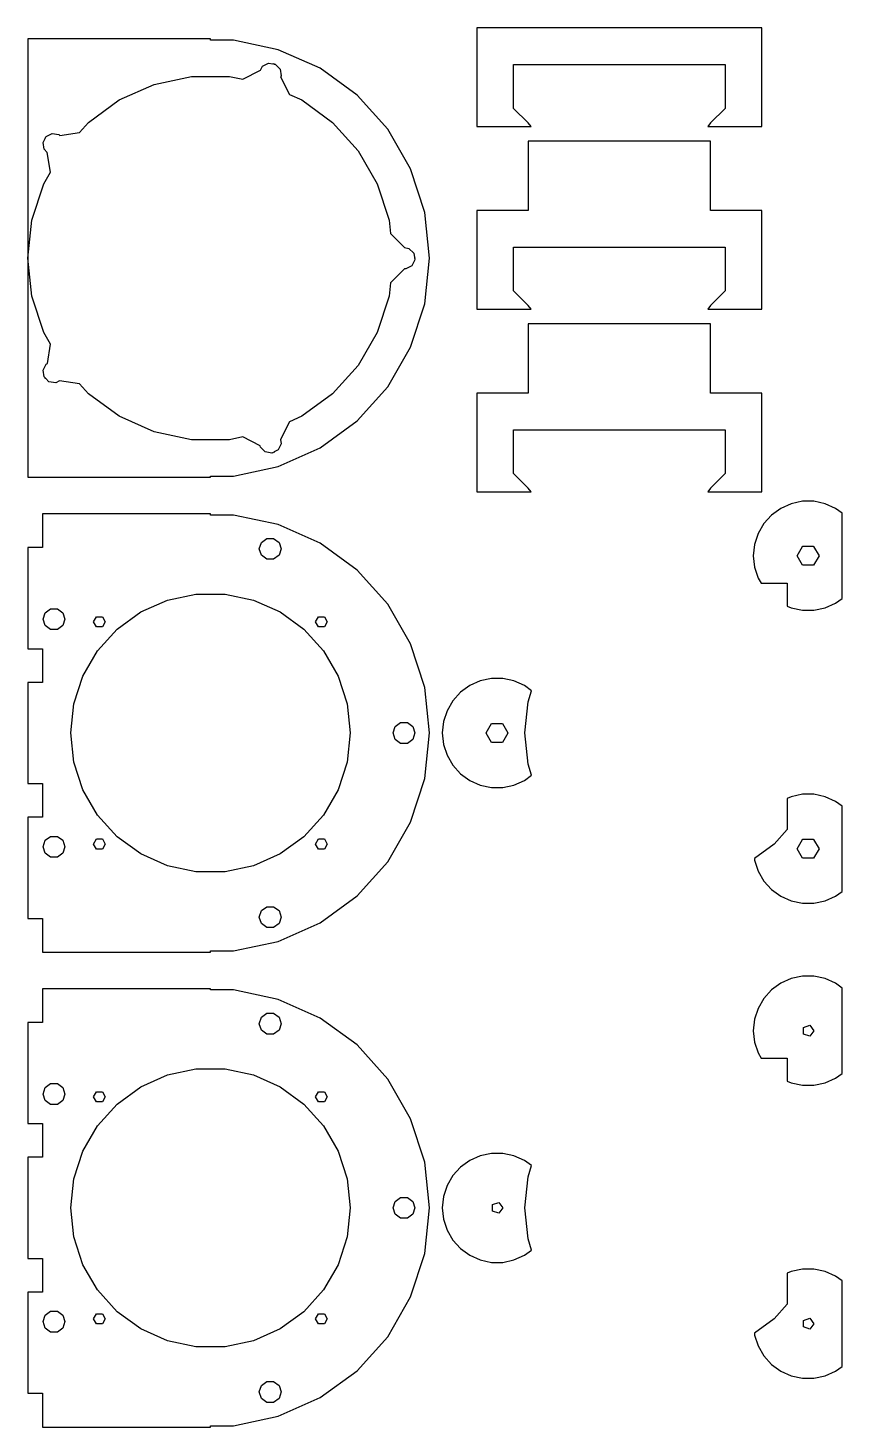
# Model space of a CAD drawing. Header units: metres. Extents: x -64 to 563, y 0 to 804.
# Drawn here: x 340 to 563, y 4 to 387 of the extents above; entities that cross this region are included whole.
import ezdxf

# ---------------------------------------------------------------- set-up
doc = ezdxf.new("R2010")
doc.units = ezdxf.units.M

msp = doc.modelspace()

# ---------------------------------------------------------------- linework, layer by layer
for p, q in [((541, 387), (463, 387)), ((463, 387), (463, 360)), ((541, 360), (541, 387)), ((390, 384), (340, 384)), ((340, 384), (340, 264)), ((390, 383.671), (390, 384)), ((396.272, 383.671), (390, 383.671)), ((408.541, 381.063), (396.272, 383.671)), ((420, 375.962), (408.541, 381.063)), ((398.823, 372.962), (403.708, 375.451)), ((403.708, 375.451), (404.257, 376.527)), ((404.257, 376.527), (405.909, 377.369)), ((405.909, 377.369), (407.102, 377.18)), ((407.102, 377.18), (407.314, 377.288)), ((407.314, 377.288), (407.393, 377.134)), ((407.393, 377.134), (407.74, 377.079)), ((407.74, 377.079), (409.051, 375.768)), ((409.051, 375.768), (409.341, 373.937)), ((430.148, 368.589), (420, 375.962)), ((473, 365), (473, 377)), ((473, 377), (531, 377)), ((531, 377), (531, 365)), ((365, 367.301), (374.549, 371.553)), ((374.549, 371.553), (384.774, 373.726)), ((384.774, 373.726), (395.226, 373.726)), ((395.226, 373.726), (398.823, 372.962)), ((409.341, 373.937), (409.181, 373.624)), ((409.181, 373.624), (411.641, 368.797)), ((411.641, 368.797), (415, 367.301)), ((438.541, 359.267), (430.148, 368.589)), ((356.543, 361.157), (365, 367.301)), ((415, 367.301), (423.457, 361.157)), ((477, 361), (473, 365)), ((531, 365), (527, 361)), ((354.083, 358.425), (356.543, 361.157)), ((423.457, 361.157), (430.451, 353.389)), ((477.8, 360), (477, 361)), ((527, 361), (526.2, 360)), ((344.159, 355.622), (344.708, 356.699)), ((344.67, 356.934), (344.841, 356.961)), ((344.708, 356.699), (344.67, 356.934)), ((344.841, 356.961), (345.001, 357.274)), ((345.001, 357.274), (346.653, 358.116)), ((346.653, 358.116), (348.484, 357.826)), ((348.484, 357.826), (348.732, 357.577)), ((348.732, 357.577), (354.083, 358.425)), ((444.813, 348.404), (438.541, 359.267)), ((463, 360), (477.8, 360)), ((526.2, 360), (541, 360)), ((344.449, 353.791), (344.159, 355.622)), ((345.304, 352.936), (344.449, 353.791)), ((346.161, 347.521), (345.304, 352.936)), ((430.451, 353.389), (435.677, 344.337)), ((527, 356), (477, 356)), ((477, 356), (477, 337)), ((527, 337), (527, 356)), ((344.323, 344.337), (346.161, 347.521)), ((448.689, 336.475), (444.813, 348.404)), ((341.093, 334.396), (344.323, 344.337)), ((435.677, 344.337), (438.907, 334.396)), ((340, 324), (341.093, 334.396)), ((438.907, 334.396), (439.292, 330.739)), ((450, 324), (448.689, 336.475)), ((477, 337), (463, 337)), ((463, 337), (463, 310)), ((541, 337), (527, 337)), ((541, 310), (541, 337)), ((439.292, 330.739), (443.168, 326.862)), ((443.168, 326.862), (444.362, 326.673)), ((444.362, 326.673), (445.673, 325.362)), ((473, 315), (473, 327)), ((473, 327), (531, 327)), ((531, 327), (531, 315)), ((341.093, 313.604), (340, 324)), ((445.121, 321.879), (443.469, 321.037)), ((445.963, 323.531), (445.121, 321.879)), ((445.673, 325.362), (445.862, 324.168)), ((445.862, 324.168), (446.03, 324)), ((446.03, 324), (445.908, 323.878)), ((445.908, 323.878), (445.963, 323.531)), ((448.689, 311.525), (450, 324)), ((443.122, 321.092), (439.292, 317.261)), ((443.469, 321.037), (443.122, 321.092)), ((439.292, 317.261), (438.907, 313.604)), ((477, 311), (473, 315)), ((531, 315), (527, 311)), ((344.323, 303.663), (341.093, 313.604)), ((438.907, 313.604), (435.677, 303.663)), ((444.813, 299.596), (448.689, 311.525)), ((477.8, 310), (477, 311)), ((527, 311), (526.2, 310)), ((463, 310), (477.8, 310)), ((526.2, 310), (541, 310)), ((346.161, 300.479), (344.323, 303.663)), ((435.677, 303.663), (430.451, 294.611)), ((527, 306), (477, 306)), ((477, 306), (477, 287)), ((527, 287), (527, 306)), ((345.314, 295.128), (346.161, 300.479)), ((438.541, 288.733), (444.813, 299.596)), ((344.159, 293.317), (345.001, 294.969)), ((345.001, 294.969), (345.314, 295.128)), ((344.449, 291.485), (344.159, 293.317)), ((344.697, 291.237), (344.449, 291.485)), ((344.67, 291.066), (344.697, 291.237)), ((430.451, 294.611), (423.457, 286.843)), ((344.906, 291.029), (344.67, 291.066)), ((345.76, 290.174), (344.906, 291.029)), ((347.591, 289.884), (345.76, 290.174)), ((348.668, 290.433), (347.591, 289.884)), ((354.083, 289.575), (348.668, 290.433)), ((356.543, 286.843), (354.083, 289.575)), ((430.148, 279.411), (438.541, 288.733)), ((365, 280.699), (356.543, 286.843)), ((423.457, 286.843), (415, 280.699)), ((477, 287), (463, 287)), ((463, 287), (463, 260)), ((541, 287), (527, 287)), ((541, 260), (541, 287)), ((374.549, 276.447), (365, 280.699)), ((415, 280.699), (411.641, 279.203)), ((384.774, 274.274), (374.549, 276.447)), ((411.641, 279.203), (409.152, 274.318)), ((420, 272.038), (430.148, 279.411)), ((473, 265), (473, 277)), ((473, 277), (531, 277)), ((531, 277), (531, 265)), ((395.226, 274.274), (384.774, 274.274)), ((398.823, 275.038), (395.226, 274.274)), ((403.65, 272.579), (398.823, 275.038)), ((403.705, 272.232), (403.65, 272.579)), ((405.016, 270.921), (403.705, 272.232)), ((409.341, 273.125), (408.499, 271.473)), ((408.541, 266.937), (420, 272.038)), ((409.152, 274.318), (409.341, 273.125)), ((406.847, 270.631), (405.016, 270.921)), ((407.16, 270.79), (406.847, 270.631)), ((407.314, 270.712), (407.16, 270.79)), ((407.422, 270.924), (407.314, 270.712)), ((408.499, 271.473), (407.422, 270.924)), ((390, 264.329), (396.272, 264.329)), ((390, 264), (390, 264.329)), ((396.272, 264.329), (408.541, 266.937)), ((477, 261), (473, 265)), ((531, 265), (527, 261)), ((340, 264), (390, 264)), ((477.8, 260), (477, 261)), ((527, 261), (526.2, 260)), ((463, 260), (477.8, 260)), ((526.2, 260), (541, 260)), ((549.065, 256.766), (546.2, 255.49)), ((552.132, 257.418), (549.065, 256.766)), ((555.268, 257.418), (552.132, 257.418)), ((558.335, 256.766), (555.268, 257.418)), ((561.2, 255.49), (558.335, 256.766)), ((390, 254), (344, 254)), ((344, 254), (344, 244.769)), ((390, 253.671), (390, 254)), ((396.272, 253.671), (390, 253.671)), ((408.541, 251.063), (396.272, 253.671)), ((543.663, 253.647), (541.565, 251.317)), ((546.2, 255.49), (543.663, 253.647)), ((563, 254.183), (561.2, 255.49)), ((563, 230.817), (563, 254.183)), ((420, 245.962), (408.541, 251.063)), ((541.565, 251.317), (539.997, 248.601)), ((403.378, 244.406), (403.951, 246.169)), ((403.951, 246.169), (405.451, 247.259)), ((405.451, 247.259), (407.305, 247.259)), ((407.305, 247.259), (408.805, 246.169)), ((408.805, 246.169), (409.378, 244.406)), ((430.148, 238.589), (420, 245.962)), ((539.028, 245.619), (538.7, 242.5)), ((539.997, 248.601), (539.028, 245.619)), ((344, 244.769), (340, 244.769)), ((340, 244.769), (340, 217.077)), ((403.951, 242.643), (403.378, 244.406)), ((405.451, 241.553), (403.951, 242.643)), ((407.305, 241.553), (405.451, 241.553)), ((408.805, 242.643), (407.305, 241.553)), ((409.378, 244.406), (408.805, 242.643)), ((538.7, 242.5), (539.028, 239.381)), ((550.705, 242.513), (552.191, 245.087)), ((550.729, 242.5), (550.705, 242.513)), ((550.705, 242.487), (550.729, 242.5)), ((552.191, 239.913), (550.705, 242.487)), ((552.191, 245.087), (552.214, 245.073)), ((552.214, 245.073), (552.214, 245.1)), ((552.214, 245.1), (555.186, 245.1)), ((555.186, 245.1), (555.186, 245.073)), ((555.186, 245.073), (555.209, 245.087)), ((555.209, 245.087), (556.695, 242.513)), ((556.695, 242.487), (555.209, 239.913)), ((556.695, 242.513), (556.671, 242.5)), ((556.671, 242.5), (556.695, 242.487)), ((438.541, 229.267), (430.148, 238.589)), ((539.028, 239.381), (539.997, 236.399)), ((552.214, 239.927), (552.191, 239.913)), ((552.214, 239.9), (552.214, 239.927)), ((555.186, 239.9), (552.214, 239.9)), ((555.209, 239.913), (555.186, 239.927)), ((555.186, 239.927), (555.186, 239.9)), ((539.997, 236.399), (540.804, 235)), ((540.804, 235), (548, 235)), ((548, 235), (548, 228.708)), ((370.875, 227.125), (378.18, 230.378)), ((378.18, 230.378), (386.002, 232.04)), ((386.002, 232.04), (393.998, 232.04)), ((393.998, 232.04), (401.82, 230.378)), ((401.82, 230.378), (409.125, 227.125)), ((561.2, 229.51), (563, 230.817)), ((344.122, 225.153), (344.695, 226.916)), ((344.695, 226.916), (346.195, 228.006)), ((346.195, 228.006), (348.049, 228.006)), ((348.049, 228.006), (349.549, 226.916)), ((349.549, 226.916), (350.122, 225.153)), ((364.406, 222.425), (370.875, 227.125)), ((409.125, 227.125), (415.594, 222.425)), ((444.813, 218.404), (438.541, 229.267)), ((548, 228.708), (549.065, 228.234)), ((549.065, 228.234), (552.132, 227.582)), ((552.132, 227.582), (555.268, 227.582)), ((555.268, 227.582), (558.335, 228.234)), ((558.335, 228.234), (561.2, 229.51)), ((344.695, 223.389), (344.122, 225.153)), ((346.195, 222.299), (344.695, 223.389)), ((348.049, 222.299), (346.195, 222.299)), ((349.549, 223.389), (348.049, 222.299)), ((350.122, 225.153), (349.549, 223.389)), ((357.994, 224.406), (358.794, 225.791)), ((358.794, 223.02), (357.994, 224.406)), ((358.794, 225.791), (360.394, 225.791)), ((360.394, 223.02), (358.794, 223.02)), ((359.055, 216.483), (364.406, 222.425)), ((360.394, 225.791), (361.194, 224.406)), ((361.194, 224.406), (360.394, 223.02)), ((415.594, 222.425), (420.945, 216.483)), ((418.806, 224.406), (419.606, 225.791)), ((419.606, 223.02), (418.806, 224.406)), ((419.606, 225.791), (421.206, 225.791)), ((421.206, 223.02), (419.606, 223.02)), ((421.206, 225.791), (422.006, 224.406)), ((422.006, 224.406), (421.206, 223.02)), ((448.689, 206.475), (444.813, 218.404)), ((340, 217.077), (344, 217.077)), ((344, 217.077), (344, 207.846)), ((355.057, 209.558), (359.055, 216.483)), ((420.945, 216.483), (424.943, 209.558)), ((344, 207.846), (340, 207.846)), ((340, 207.846), (340, 180.154)), ((352.586, 201.953), (355.057, 209.558)), ((424.943, 209.558), (427.414, 201.953)), ((461, 206.99), (458.463, 205.147)), ((463.865, 208.266), (461, 206.99)), ((466.932, 208.918), (463.865, 208.266)), ((470.068, 208.918), (466.932, 208.918)), ((473.135, 208.266), (470.068, 208.918)), ((476, 206.99), (473.135, 208.266)), ((477.969, 205.56), (476, 206.99)), ((450, 194), (448.689, 206.475)), ((458.463, 205.147), (456.365, 202.817)), ((476.977, 202.507), (477.969, 205.56)), ((351.75, 194), (352.586, 201.953)), ((427.414, 201.953), (428.25, 194)), ((454.797, 200.101), (453.828, 197.119)), ((456.365, 202.817), (454.797, 200.101)), ((476.083, 194), (476.977, 202.507)), ((440, 194), (440.573, 195.763)), ((440.573, 195.763), (442.073, 196.853)), ((442.073, 196.853), (443.927, 196.853)), ((443.927, 196.853), (445.427, 195.763)), ((445.427, 195.763), (446, 194)), ((453.828, 197.119), (453.5, 194)), ((465.505, 194.013), (466.991, 196.587)), ((466.991, 196.587), (467.014, 196.573)), ((467.014, 196.573), (467.014, 196.6)), ((467.014, 196.6), (469.986, 196.6)), ((469.986, 196.6), (469.986, 196.573)), ((469.986, 196.573), (470.009, 196.587)), ((470.009, 196.587), (471.495, 194.013)), ((352.586, 186.047), (351.75, 194)), ((428.25, 194), (427.414, 186.047)), ((440.573, 192.237), (440, 194)), ((442.073, 191.147), (440.573, 192.237)), ((445.427, 192.237), (443.927, 191.147)), ((446, 194), (445.427, 192.237)), ((448.689, 181.525), (450, 194)), ((453.5, 194), (453.828, 190.881)), ((465.529, 194), (465.505, 194.013)), ((465.505, 193.987), (465.529, 194)), ((466.991, 191.413), (465.505, 193.987)), ((471.495, 193.987), (470.009, 191.413)), ((471.495, 194.013), (471.471, 194)), ((471.471, 194), (471.495, 193.987)), ((476.977, 185.493), (476.083, 194)), ((443.927, 191.147), (442.073, 191.147)), ((453.828, 190.881), (454.797, 187.899)), ((454.797, 187.899), (456.365, 185.183)), ((467.014, 191.427), (466.991, 191.413)), ((467.014, 191.4), (467.014, 191.427)), ((469.986, 191.4), (467.014, 191.4)), ((470.009, 191.413), (469.986, 191.427)), ((469.986, 191.427), (469.986, 191.4)), ((355.057, 178.442), (352.586, 186.047)), ((427.414, 186.047), (424.943, 178.442)), ((456.365, 185.183), (458.463, 182.853)), ((477.969, 182.44), (476.977, 185.493)), ((340, 180.154), (344, 180.154)), ((344, 180.154), (344, 170.923)), ((444.813, 169.596), (448.689, 181.525)), ((458.463, 182.853), (461, 181.01)), ((461, 181.01), (463.865, 179.734)), ((473.135, 179.734), (476, 181.01)), ((476, 181.01), (477.969, 182.44)), ((359.055, 171.517), (355.057, 178.442)), ((424.943, 178.442), (420.945, 171.517)), ((463.865, 179.734), (466.932, 179.082)), ((466.932, 179.082), (470.068, 179.082)), ((470.068, 179.082), (473.135, 179.734)), ((549.065, 176.558), (548, 176.084)), ((552.132, 177.21), (549.065, 176.558)), ((555.268, 177.21), (552.132, 177.21)), ((558.335, 176.558), (555.268, 177.21)), ((561.2, 175.283), (558.335, 176.558)), ((548, 176.084), (548, 167.614)), ((563, 173.975), (561.2, 175.283)), ((563, 150.61), (563, 173.975)), ((344, 170.923), (340, 170.923)), ((340, 170.923), (340, 143.231)), ((364.406, 165.575), (359.055, 171.517)), ((420.945, 171.517), (415.594, 165.575)), ((438.541, 158.733), (444.813, 169.596)), ((344.695, 164.611), (346.195, 165.701)), ((346.195, 165.701), (348.049, 165.701)), ((348.049, 165.701), (349.549, 164.611)), ((357.994, 163.594), (358.794, 164.98)), ((358.794, 164.98), (360.394, 164.98)), ((360.394, 164.98), (361.194, 163.594)), ((370.875, 160.875), (364.406, 165.575)), ((415.594, 165.575), (409.125, 160.875)), ((418.806, 163.594), (419.606, 164.98)), ((419.606, 164.98), (421.206, 164.98)), ((421.206, 164.98), (422.006, 163.594)), ((548, 167.614), (544.379, 163.592)), ((550.705, 162.306), (552.191, 164.879)), ((552.191, 164.879), (552.214, 164.866)), ((552.214, 164.866), (552.214, 164.893)), ((552.214, 164.893), (555.186, 164.893)), ((555.186, 164.893), (555.186, 164.866)), ((555.186, 164.866), (555.209, 164.879)), ((555.209, 164.879), (556.695, 162.306)), ((344.122, 162.847), (344.695, 164.611)), ((344.695, 161.084), (344.122, 162.847)), ((346.195, 159.994), (344.695, 161.084)), ((349.549, 161.084), (348.049, 159.994)), ((349.549, 164.611), (350.122, 162.847)), ((350.122, 162.847), (349.549, 161.084)), ((358.794, 162.209), (357.994, 163.594)), ((360.394, 162.209), (358.794, 162.209)), ((361.194, 163.594), (360.394, 162.209)), ((378.18, 157.622), (370.875, 160.875)), ((409.125, 160.875), (401.82, 157.622)), ((419.606, 162.209), (418.806, 163.594)), ((421.206, 162.209), (419.606, 162.209)), ((422.006, 163.594), (421.206, 162.209)), ((544.379, 163.592), (538.976, 159.667)), ((550.729, 162.293), (550.705, 162.306)), ((550.705, 162.279), (550.729, 162.293)), ((552.191, 159.706), (550.705, 162.279)), ((556.695, 162.279), (555.209, 159.706)), ((556.695, 162.306), (556.671, 162.293)), ((556.671, 162.293), (556.695, 162.279)), ((348.049, 159.994), (346.195, 159.994)), ((386.002, 155.96), (378.18, 157.622)), ((401.82, 157.622), (393.998, 155.96)), ((430.148, 149.411), (438.541, 158.733)), ((538.976, 159.667), (539.028, 159.174)), ((539.028, 159.174), (539.997, 156.192)), ((552.214, 159.719), (552.191, 159.706)), ((552.214, 159.693), (552.214, 159.719)), ((555.186, 159.693), (552.214, 159.693)), ((555.209, 159.706), (555.186, 159.719)), ((555.186, 159.719), (555.186, 159.693)), ((393.998, 155.96), (386.002, 155.96)), ((539.997, 156.192), (541.565, 153.476)), ((541.565, 153.476), (543.663, 151.145)), ((420, 142.038), (430.148, 149.411)), ((543.663, 151.145), (546.2, 149.302)), ((561.2, 149.302), (563, 150.61)), ((403.951, 145.357), (405.451, 146.447)), ((405.451, 146.447), (407.305, 146.447)), ((407.305, 146.447), (408.805, 145.357)), ((546.2, 149.302), (549.065, 148.027)), ((549.065, 148.027), (552.132, 147.375)), ((552.132, 147.375), (555.268, 147.375)), ((555.268, 147.375), (558.335, 148.027)), ((558.335, 148.027), (561.2, 149.302)), ((340, 143.231), (344, 143.231)), ((344, 143.231), (344, 134)), ((403.378, 143.594), (403.951, 145.357)), ((403.951, 141.831), (403.378, 143.594)), ((405.451, 140.741), (403.951, 141.831)), ((408.805, 141.831), (407.305, 140.741)), ((408.541, 136.937), (420, 142.038)), ((408.805, 145.357), (409.378, 143.594)), ((409.378, 143.594), (408.805, 141.831)), ((407.305, 140.741), (405.451, 140.741)), ((390, 134.329), (396.272, 134.329)), ((390, 134), (390, 134.329)), ((396.272, 134.329), (408.541, 136.937)), ((344, 134), (390, 134)), ((549.065, 126.766), (546.2, 125.49)), ((552.132, 127.418), (549.065, 126.766)), ((555.268, 127.418), (552.132, 127.418)), ((558.335, 126.766), (555.268, 127.418)), ((561.2, 125.49), (558.335, 126.766)), ((390, 124), (344, 124)), ((344, 124), (344, 114.769)), ((390, 123.671), (390, 124)), ((396.272, 123.671), (390, 123.671)), ((408.541, 121.063), (396.272, 123.671)), ((543.663, 123.647), (541.565, 121.317)), ((546.2, 125.49), (543.663, 123.647)), ((563, 124.183), (561.2, 125.49)), ((563, 100.817), (563, 124.183)), ((420, 115.962), (408.541, 121.063)), ((541.565, 121.317), (539.997, 118.601)), ((403.378, 114.406), (403.951, 116.169)), ((403.951, 116.169), (405.451, 117.259)), ((405.451, 117.259), (407.305, 117.259)), ((407.305, 117.259), (408.805, 116.169)), ((408.805, 116.169), (409.378, 114.406)), ((430.148, 108.589), (420, 115.962)), ((539.028, 115.619), (538.7, 112.5)), ((539.997, 118.601), (539.028, 115.619)), ((344, 114.769), (340, 114.769)), ((340, 114.769), (340, 87.0769)), ((403.951, 112.643), (403.378, 114.406)), ((405.451, 111.553), (403.951, 112.643)), ((407.305, 111.553), (405.451, 111.553)), ((408.805, 112.643), (407.305, 111.553)), ((409.378, 114.406), (408.805, 112.643)), ((538.7, 112.5), (539.028, 109.381)), ((552.446, 113.411), (554.179, 113.974)), ((552.446, 111.589), (552.446, 113.411)), ((554.179, 111.026), (552.446, 111.589)), ((554.179, 113.974), (555.25, 112.5)), ((555.25, 112.5), (554.179, 111.026)), ((438.541, 99.2671), (430.148, 108.589)), ((539.028, 109.381), (539.997, 106.399)), ((539.997, 106.399), (540.804, 105)), ((540.804, 105), (548, 105)), ((548, 105), (548, 98.7082)), ((370.875, 97.1255), (378.18, 100.378)), ((378.18, 100.378), (386.002, 102.04)), ((386.002, 102.04), (393.998, 102.04)), ((393.998, 102.04), (401.82, 100.378)), ((401.82, 100.378), (409.125, 97.1255)), ((561.2, 99.5096), (563, 100.817)), ((344.122, 95.1526), (344.695, 96.916)), ((344.695, 96.916), (346.195, 98.0058)), ((346.195, 98.0058), (348.049, 98.0058)), ((348.049, 98.0058), (349.549, 96.916)), ((349.549, 96.916), (350.122, 95.1526)), ((357.994, 94.4056), (358.794, 95.7912)), ((358.794, 95.7912), (360.394, 95.7912)), ((360.394, 95.7912), (361.194, 94.4056)), ((364.406, 92.4253), (370.875, 97.1255)), ((409.125, 97.1255), (415.594, 92.4253)), ((418.806, 94.4056), (419.606, 95.7912)), ((419.606, 95.7912), (421.206, 95.7912)), ((421.206, 95.7912), (422.006, 94.4056)), ((444.813, 88.4042), (438.541, 99.2671)), ((548, 98.7082), (549.065, 98.2341)), ((549.065, 98.2341), (552.132, 97.5822)), ((552.132, 97.5822), (555.268, 97.5822)), ((555.268, 97.5822), (558.335, 98.2341)), ((558.335, 98.2341), (561.2, 99.5096)), ((344.695, 93.3893), (344.122, 95.1526)), ((346.195, 92.2994), (344.695, 93.3893)), ((348.049, 92.2994), (346.195, 92.2994)), ((349.549, 93.3893), (348.049, 92.2994)), ((350.122, 95.1526), (349.549, 93.3893)), ((358.794, 93.0199), (357.994, 94.4056)), ((360.394, 93.0199), (358.794, 93.0199)), ((359.055, 86.4828), (364.406, 92.4253)), ((361.194, 94.4056), (360.394, 93.0199)), ((415.594, 92.4253), (420.945, 86.4828)), ((419.606, 93.0199), (418.806, 94.4056)), ((421.206, 93.0199), (419.606, 93.0199)), ((422.006, 94.4056), (421.206, 93.0199)), ((448.689, 76.4747), (444.813, 88.4042)), ((340, 87.0769), (344, 87.0769)), ((344, 87.0769), (344, 77.8462)), ((355.057, 79.5577), (359.055, 86.4828)), ((420.945, 86.4828), (424.943, 79.5577)), ((344, 77.8462), (340, 77.8462)), ((340, 77.8462), (340, 50.1539)), ((352.586, 71.9526), (355.057, 79.5577)), ((424.943, 79.5577), (427.414, 71.9526)), ((461, 76.9904), (458.463, 75.1472)), ((463.865, 78.2658), (461, 76.9904)), ((466.932, 78.9178), (463.865, 78.2658)), ((470.068, 78.9178), (466.932, 78.9178)), ((473.135, 78.2658), (470.068, 78.9178)), ((476, 76.9904), (473.135, 78.2658)), ((477.969, 75.5601), (476, 76.9904)), ((450, 64), (448.689, 76.4747)), ((456.365, 72.8168), (454.797, 70.101)), ((458.463, 75.1472), (456.365, 72.8168)), ((476.977, 72.5072), (477.969, 75.5601)), ((351.75, 64), (352.586, 71.9526)), ((427.414, 71.9526), (428.25, 64)), ((454.797, 70.101), (453.828, 67.1187)), ((476.083, 64), (476.977, 72.5072)), ((440, 64), (440.573, 65.7634)), ((440.573, 65.7634), (442.073, 66.8532)), ((442.073, 66.8532), (443.927, 66.8532)), ((443.927, 66.8532), (445.427, 65.7634)), ((445.427, 65.7634), (446, 64)), ((453.828, 67.1187), (453.5, 64)), ((467.246, 64.9111), (468.979, 65.4741)), ((468.979, 65.4741), (470.05, 64)), ((352.586, 56.0474), (351.75, 64)), ((428.25, 64), (427.414, 56.0474)), ((440.573, 62.2366), (440, 64)), ((442.073, 61.1468), (440.573, 62.2366)), ((445.427, 62.2366), (443.927, 61.1468)), ((446, 64), (445.427, 62.2366)), ((448.689, 51.5253), (450, 64)), ((453.5, 64), (453.828, 60.8813)), ((467.246, 63.0889), (467.246, 64.9111)), ((468.979, 62.5259), (467.246, 63.0889)), ((470.05, 64), (468.979, 62.5259)), ((476.977, 55.4927), (476.083, 64)), ((443.927, 61.1468), (442.073, 61.1468)), ((453.828, 60.8813), (454.797, 57.899)), ((454.797, 57.899), (456.365, 55.1832)), ((355.057, 48.4423), (352.586, 56.0474)), ((427.414, 56.0474), (424.943, 48.4423)), ((456.365, 55.1832), (458.463, 52.8528)), ((477.969, 52.4399), (476.977, 55.4927)), ((340, 50.1539), (344, 50.1539)), ((344, 50.1539), (344, 40.9231)), ((444.813, 39.5958), (448.689, 51.5253)), ((458.463, 52.8528), (461, 51.0096)), ((461, 51.0096), (463.865, 49.7342)), ((473.135, 49.7342), (476, 51.0096)), ((476, 51.0096), (477.969, 52.4399)), ((359.055, 41.5172), (355.057, 48.4423)), ((424.943, 48.4423), (420.945, 41.5172)), ((463.865, 49.7342), (466.932, 49.0822)), ((466.932, 49.0822), (470.068, 49.0822)), ((470.068, 49.0822), (473.135, 49.7342)), ((549.065, 46.5584), (548, 46.0844)), ((548, 46.0844), (548, 37.6139)), ((552.132, 47.2104), (549.065, 46.5584)), ((555.268, 47.2104), (552.132, 47.2104)), ((558.335, 46.5584), (555.268, 47.2104)), ((561.2, 45.283), (558.335, 46.5584)), ((563, 43.9752), (561.2, 45.283)), ((563, 20.61), (563, 43.9752)), ((344, 40.9231), (340, 40.9231)), ((340, 40.9231), (340, 13.2308)), ((364.406, 35.5747), (359.055, 41.5172)), ((420.945, 41.5172), (415.594, 35.5747)), ((438.541, 28.7329), (444.813, 39.5958)), ((344.122, 32.8474), (344.695, 34.6107)), ((344.695, 34.6107), (346.195, 35.7006)), ((346.195, 35.7006), (348.049, 35.7006)), ((348.049, 35.7006), (349.549, 34.6107)), ((349.549, 34.6107), (350.122, 32.8474)), ((357.994, 33.5944), (358.794, 34.9801)), ((358.794, 34.9801), (360.394, 34.9801)), ((360.394, 34.9801), (361.194, 33.5944)), ((370.875, 30.8745), (364.406, 35.5747)), ((415.594, 35.5747), (409.125, 30.8745)), ((418.806, 33.5944), (419.606, 34.9801)), ((419.606, 34.9801), (421.206, 34.9801)), ((421.206, 34.9801), (422.006, 33.5944)), ((548, 37.6139), (544.379, 33.5925)), ((344.695, 31.084), (344.122, 32.8474)), ((346.195, 29.9942), (344.695, 31.084)), ((349.549, 31.084), (348.049, 29.9942)), ((350.122, 32.8474), (349.549, 31.084)), ((358.794, 32.2088), (357.994, 33.5944)), ((360.394, 32.2088), (358.794, 32.2088)), ((361.194, 33.5944), (360.394, 32.2088)), ((378.18, 27.6221), (370.875, 30.8745)), ((409.125, 30.8745), (401.82, 27.6221)), ((419.606, 32.2088), (418.806, 33.5944)), ((421.206, 32.2088), (419.606, 32.2088)), ((422.006, 33.5944), (421.206, 32.2088)), ((544.379, 33.5925), (538.976, 29.6669)), ((552.446, 33.2037), (554.179, 33.7667)), ((552.446, 31.3815), (552.446, 33.2037)), ((554.179, 30.8185), (552.446, 31.3815)), ((554.179, 33.7667), (555.25, 32.2926)), ((555.25, 32.2926), (554.179, 30.8185)), ((348.049, 29.9942), (346.195, 29.9942)), ((386.002, 25.9595), (378.18, 27.6221)), ((401.82, 27.6221), (393.998, 25.9595)), ((430.148, 19.4113), (438.541, 28.7329)), ((538.976, 29.6669), (539.028, 29.1739)), ((539.028, 29.1739), (539.997, 26.1915)), ((393.998, 25.9595), (386.002, 25.9595)), ((539.997, 26.1915), (541.565, 23.4758)), ((541.565, 23.4758), (543.663, 21.1454)), ((420, 12.0385), (430.148, 19.4113)), ((543.663, 21.1454), (546.2, 19.3022)), ((546.2, 19.3022), (549.065, 18.0267)), ((558.335, 18.0267), (561.2, 19.3022)), ((561.2, 19.3022), (563, 20.61)), ((403.378, 13.594), (403.951, 15.3574)), ((403.951, 15.3574), (405.451, 16.4472)), ((405.451, 16.4472), (407.305, 16.4472)), ((407.305, 16.4472), (408.805, 15.3574)), ((408.805, 15.3574), (409.378, 13.594)), ((549.065, 18.0267), (552.132, 17.3748)), ((552.132, 17.3748), (555.268, 17.3748)), ((555.268, 17.3748), (558.335, 18.0267)), ((340, 13.2308), (344, 13.2308)), ((344, 13.2308), (344, 4)), ((403.951, 11.8307), (403.378, 13.594)), ((405.451, 10.7408), (403.951, 11.8307)), ((408.805, 11.8307), (407.305, 10.7408)), ((408.541, 6.9366), (420, 12.0385)), ((409.378, 13.594), (408.805, 11.8307)), ((407.305, 10.7408), (405.451, 10.7408)), ((344, 4), (390, 4)), ((390, 4.3287), (396.272, 4.3287)), ((390, 4), (390, 4.3287)), ((396.272, 4.3287), (408.541, 6.9366))]:
    msp.add_line(p, q)

doc.saveas('drawing.dxf')
